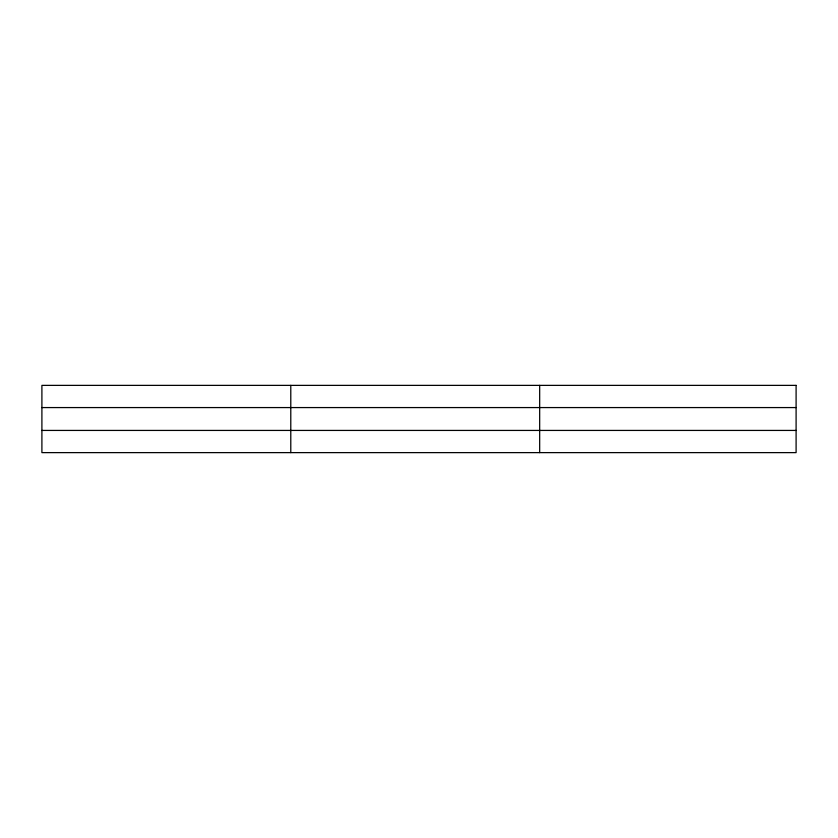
<?xml version="1.0" encoding="UTF-8"?>
<svg xmlns="http://www.w3.org/2000/svg" width="838" height="838" viewBox="0 0 838 838"><rect width="100%" height="100%" fill="white"/><g stroke="black" fill="none" stroke-linecap="round" stroke-linejoin="round"><path stroke-width="1.26" d="M290.786 452.625L290.786 385.375M539.672 452.625L539.672 385.375M41.9 407.572L796.1 407.572M41.9 430.428L796.1 430.428M796.1 385.375L796.1 452.625L41.9 452.625L41.9 385.375L796.1 385.375"/></g></svg>
